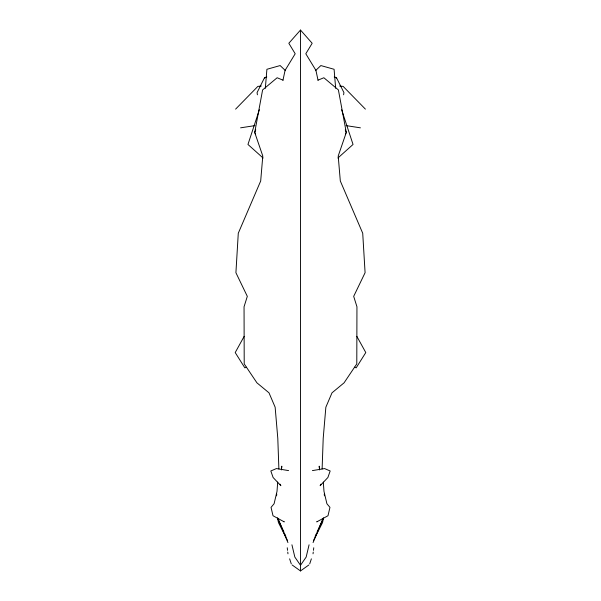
<?xml version="1.0" encoding="UTF-8"?>
<svg xmlns="http://www.w3.org/2000/svg" width="601" height="601" viewBox="0 0 601 601"><rect width="100%" height="100%" fill="white"/><g stroke="black" fill="none" stroke-linecap="round" stroke-linejoin="round"><path stroke-width="0.9" d="M292.191 565L300.5 570.95L300.5 30.05L288.826 43.272L295.196 53.759L285.054 70.422L282.973 80.241M277.692 482.07L277.016 491.325L274.094 503.743L271.043 507.387L273.012 515.741L284.258 521.901L283.695 521.39M265.334 88.294L266.904 69.288L280.141 65.562L285.558 70.708M281.448 469.854L281.794 466.166L281.396 469.719M276.58 495.825L276.753 494.022M322.113 468.983L323.203 438.369L325.855 407.215L332 392.836L344.072 382.829L356.791 363.883L356.949 306.773L353.688 296.353L365.085 272.711L362.719 233.248L340.316 180.999L338.205 156.012L346.281 132.475L338.393 89.925L323.856 77.747L317.974 80.181M313.031 553.806L313.241 552.079M313.452 550.351L313.76 547.766M343.599 94.8L343.93 92.607L336.605 77.95L334.87 77.244M323.511 518.1L322.527 522.615L313.406 540.675M309.072 544.799L306.164 557.067L300.5 565.278L294.836 557.067L291.928 544.799M259.384 109.735L247.958 144.458L263.103 158.025M309.703 563.896L311.371 558.847M255.725 129.869L254.719 132.475L262.795 156.012L260.684 180.999L238.281 233.248L235.915 272.711L247.311 296.353L244.051 306.773L244.209 363.883L256.928 382.829L269 392.836L275.145 407.215L277.797 438.369L278.887 468.983M313.061 542.59L323.353 518.047L316.982 532.253M315.112 536.43L316.239 533.928M266.13 77.244L264.395 77.95L257.07 92.607L257.401 94.8M244.171 336.342L235.209 352.554L244.825 367.842L246.47 367.219M321.009 484.136L320.145 485.706L327.898 477.495L330.167 470.981L324.593 468.57L312.407 470.606M345.327 134.091L346.281 132.475L345.274 129.869M235.6 109.134L257.859 86.394L261.322 86.018M315.442 70.708L320.859 65.562L334.096 69.288L335.666 88.294M317.305 521.39L316.742 521.901L327.988 515.741L329.957 507.387L326.906 503.743L323.984 491.325L323.308 482.07M337.897 158.025L353.042 144.458L341.616 109.735M300.5 570.95L308.809 565M264.395 77.95L266.784 76.996M240.58 127.833L254.899 125.617M339.678 86.018L343.141 86.394L365.4 109.134M346.101 125.617L360.42 127.833M288.593 470.606L276.407 468.57L270.833 470.981L273.102 477.495L280.855 485.706L279.991 484.136M354.53 367.219L356.175 367.842L365.791 352.554L356.829 336.342M334.216 76.996L336.605 77.95M283.026 80.181L277.144 77.747L262.607 89.925L254.719 132.475L255.673 134.091M300.5 30.05L312.174 43.272L305.804 53.759L315.946 70.422L318.027 80.241M287.594 540.675L278.473 522.615L277.489 518.1M284.018 532.253L277.662 518.039L287.939 542.59M284.761 533.928L285.888 536.43M289.629 558.847L291.297 563.896M287.24 547.766L287.548 550.351M287.759 552.079L287.969 553.806M319.604 469.719L319.206 466.166L319.552 469.854M324.247 494.022L324.42 495.825"/></g></svg>
